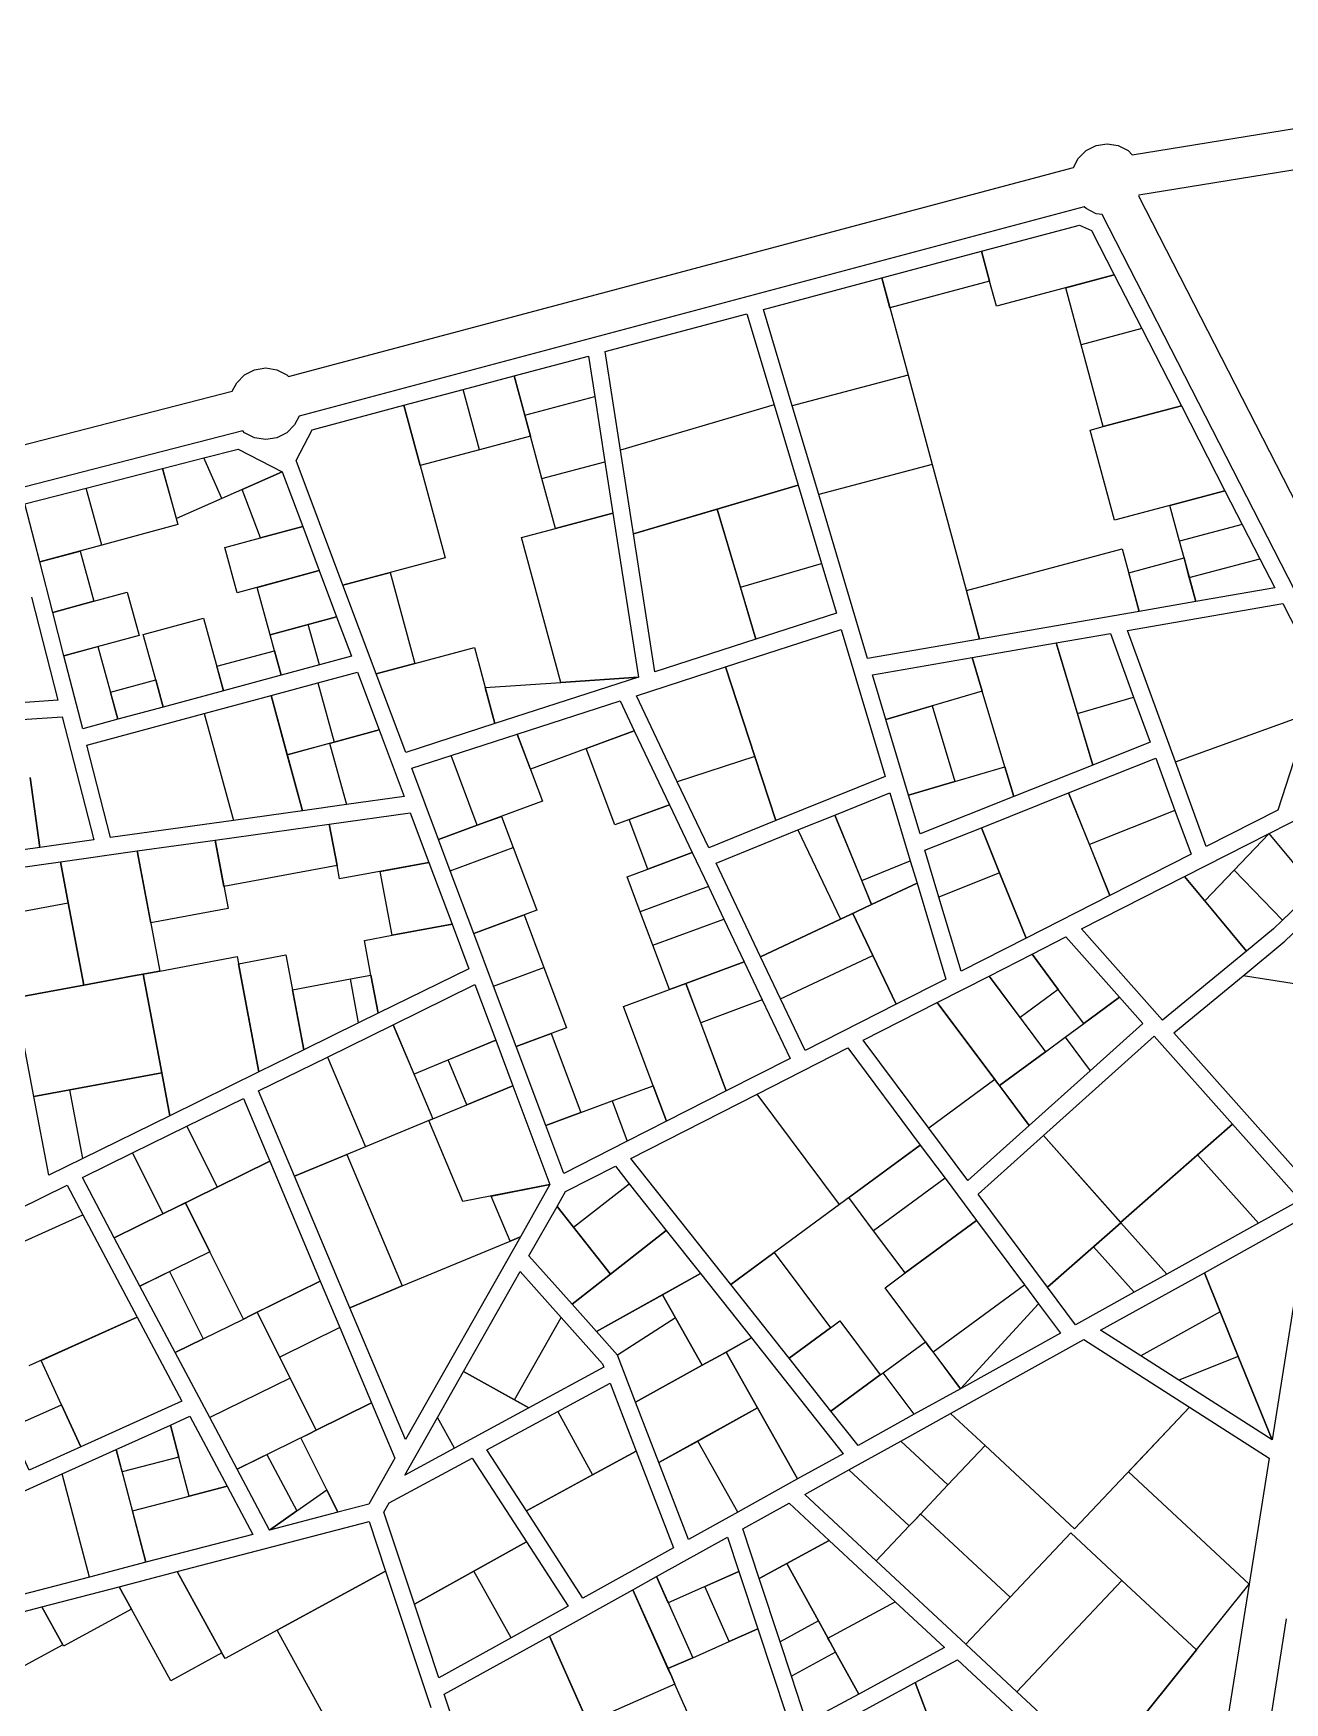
# Model space of a CAD drawing. Header units: inches. Extents: x 479068 to 481072, y 3926601 to 3928387.
# Drawn here: x 480156.8 to 480401.1, y 3927970.3 to 3928296.3 of the extents above; entities that cross this region are included whole.
import ezdxf

# ---------------------------------------------------------------- set-up
doc = ezdxf.new("R2010")
doc.units = ezdxf.units.IN
doc.header["$MEASUREMENT"] = 0

msp = doc.modelspace()

# ---------------------------------------------------------------- linework, layer by layer
for points in [[(480095.18, 3928200.54), (480195.62, 3928226.38), (480196.47, 3928228.04), (480198.01, 3928229.59), (480199.97, 3928230.58), (480202.13, 3928230.93), (480204.29, 3928230.58), (480206.24, 3928229.59), (480206.58, 3928229.25), (480359.87, 3928270.1), (480360.74, 3928271.82), (480362.29, 3928273.37), (480364.24, 3928274.36), (480366.41, 3928274.71), (480368.57, 3928274.36), (480370.52, 3928273.37), (480371.33, 3928272.56), (480517.3, 3928296.26)], [(480518.59, 3928288.36), (480372.62, 3928264.66), (480372.54, 3928264.51), (480425.01, 3928162.15)], [(480420.55, 3928153.31), (480365.42, 3928260.86), (480364.24, 3928261.05), (480362.29, 3928262.04), (480361.96, 3928262.38), (480208.67, 3928221.53), (480207.79, 3928219.81), (480206.24, 3928218.26), (480204.29, 3928217.27), (480202.13, 3928216.93), (480199.97, 3928217.27), (480198.01, 3928218.26), (480197.64, 3928218.64), (480097.2, 3928192.8)], [(480341.9, 3928253.7), (480361.03, 3928258.8), (480363.35, 3928257.77), (480367.8, 3928249.09)], [(480322.45, 3928248.52), (480341.9, 3928253.7)], [(480343.47, 3928247.87), (480341.9, 3928253.7)], [(480341.9, 3928253.7), (480343.47, 3928247.87), (480343.47, 3928247.87)], [(480304.93, 3928223.5), (480299.31, 3928242.35), (480322.45, 3928248.52)], [(480322.45, 3928248.52), (480327.58, 3928229.54)], [(480343.47, 3928247.87), (480324.02, 3928242.69), (480322.45, 3928248.52)], [(480367.8, 3928249.09), (480344.8, 3928242.96), (480343.47, 3928247.87)], [(480361.35, 3928235.45), (480358.35, 3928246.57), (480367.8, 3928249.09)], [(480367.8, 3928249.09), (480373.17, 3928238.6)], [(480271.38, 3928214.88), (480268.4, 3928234.11), (480296.1, 3928241.49), (480301.4, 3928223.72)], [(480373.17, 3928238.6), (480361.35, 3928235.45)], [(480373.17, 3928238.6), (480380.9, 3928223.52)], [(480365.67, 3928219.46), (480361.35, 3928235.45)], [(480250.65, 3928229.38), (480265.17, 3928233.25), (480266.4, 3928225.35)], [(480240.69, 3928226.73), (480250.65, 3928229.38)], [(480250.65, 3928229.38), (480253.25, 3928219.72)], [(480252.72, 3928221.7), (480250.65, 3928229.38)], [(480327.58, 3928229.54), (480304.93, 3928223.5)], [(480327.58, 3928229.54), (480332.28, 3928212.1)], [(480229.12, 3928223.65), (480240.69, 3928226.73)], [(480243.88, 3928214.94), (480240.69, 3928226.73)], [(480252.72, 3928221.7), (480266.4, 3928225.35)], [(480266.4, 3928225.35), (480268.37, 3928212.6)], [(480217.2, 3928188.53), (480208.06, 3928212.85), (480211.18, 3928218.87), (480229.12, 3928223.65)], [(480229.12, 3928223.65), (480237.17, 3928193.86), (480217.2, 3928188.53)], [(480243.88, 3928214.94), (480232.3, 3928211.86), (480229.12, 3928223.65)], [(480253.25, 3928219.72), (480252.72, 3928221.7)], [(480301.4, 3928223.72), (480271.38, 3928214.88)], [(480301.4, 3928223.72), (480306.09, 3928208.03)], [(480310.1, 3928206.19), (480304.93, 3928223.5)], [(480365.67, 3928219.46), (480380.9, 3928223.52)], [(480380.9, 3928223.52), (480365.67, 3928219.46), (480365.67, 3928219.46)], [(480380.9, 3928223.52), (480389.4, 3928206.95)], [(480253.83, 3928217.59), (480253.25, 3928219.72)], [(480253.25, 3928219.72), (480253.83, 3928217.59), (480253.83, 3928217.59)], [(480389.4, 3928206.95), (480367.85, 3928201.21), (480363.11, 3928218.78), (480365.67, 3928219.46)], [(480190.05, 3928213.36), (480196.75, 3928215.08), (480205.35, 3928210.63)], [(480253.83, 3928217.59), (480243.88, 3928214.94)], [(480256.06, 3928209.32), (480253.83, 3928217.59)], [(480273.92, 3928198.55), (480271.38, 3928214.88)], [(480182.01, 3928211.29), (480190.05, 3928213.36)], [(480193.59, 3928205.45), (480190.05, 3928213.36)], [(480256.06, 3928209.32), (480268.37, 3928212.6)], [(480268.37, 3928212.6), (480269.93, 3928202.59)], [(480332.28, 3928212.1), (480310.1, 3928206.19)], [(480332.28, 3928212.1), (480341.5, 3928177.98)], [(480167.07, 3928207.45), (480182.01, 3928211.29)], [(480182.01, 3928211.29), (480185.01, 3928200.34), (480170.12, 3928196.31)], [(480193.59, 3928205.45), (480184.69, 3928201.52), (480182.01, 3928211.29)], [(480205.35, 3928210.63), (480193.59, 3928205.45)], [(480201.12, 3928197.73), (480197.56, 3928207.2), (480205.35, 3928210.63)], [(480205.35, 3928210.63), (480209.36, 3928199.96)], [(480258.69, 3928199.59), (480256.06, 3928209.32)], [(480158.05, 3928193.05), (480155.14, 3928204.38), (480167.07, 3928207.45)], [(480170.12, 3928196.31), (480167.07, 3928207.45)], [(480306.09, 3928208.03), (480273.92, 3928198.55)], [(480290.26, 3928203.36), (480306.09, 3928208.03)], [(480306.09, 3928208.03), (480310.65, 3928192.76)], [(480341.5, 3928177.98), (480319.66, 3928174.19), (480310.1, 3928206.19)], [(480380.53, 3928197.12), (480378.65, 3928204.08), (480389.4, 3928206.95)], [(480389.4, 3928206.95), (480392.77, 3928200.38)], [(480258.69, 3928199.59), (480269.93, 3928202.59)], [(480269.93, 3928202.59), (480258.69, 3928199.59), (480258.69, 3928199.59)], [(480269.93, 3928202.59), (480274.9, 3928170.52)], [(480273.92, 3928198.55), (480290.26, 3928203.36)], [(480290.26, 3928203.36), (480297.85, 3928177.93)], [(480294.82, 3928188.1), (480290.26, 3928203.36)], [(480201.12, 3928197.73), (480209.36, 3928199.96)], [(480209.36, 3928199.96), (480201.12, 3928197.73), (480201.12, 3928197.73)], [(480209.36, 3928199.96), (480212.59, 3928191.36)], [(480259.75, 3928169.51), (480252.1, 3928197.83), (480258.69, 3928199.59)], [(480392.77, 3928200.38), (480380.53, 3928197.12)], [(480392.77, 3928200.38), (480396.2, 3928193.67)], [(480170.12, 3928196.31), (480158.05, 3928193.05)], [(480212.59, 3928191.36), (480196.57, 3928187.02), (480194.15, 3928195.84), (480201.12, 3928197.73)], [(480297.85, 3928177.93), (480278.1, 3928171.55), (480273.92, 3928198.55)], [(480341.5, 3928177.98), (480338.93, 3928187.48), (480369.37, 3928195.59), (480372.67, 3928183.39)], [(480381.42, 3928193.82), (480380.53, 3928197.12)], [(480158.05, 3928193.05), (480165.9, 3928195.17), (480168.59, 3928185.36)], [(480160.57, 3928183.19), (480158.05, 3928193.05)], [(480294.82, 3928188.1), (480310.65, 3928192.76)], [(480310.65, 3928192.76), (480313.56, 3928183.01), (480297.85, 3928177.93)], [(480372.67, 3928183.39), (480370.63, 3928190.94), (480381.42, 3928193.82)], [(480381.42, 3928193.82), (480381.42, 3928193.82), (480381.85, 3928192.25)], [(480381.85, 3928192.25), (480381.42, 3928193.82)], [(480381.85, 3928192.25), (480383.72, 3928185.3)], [(480382.45, 3928190.01), (480381.85, 3928192.25)], [(480382.45, 3928190.01), (480396.2, 3928193.67)], [(480396.2, 3928193.67), (480399.13, 3928187.97), (480383.72, 3928185.3)], [(480202.98, 3928178.8), (480200.44, 3928188.07), (480212.59, 3928191.36)], [(480212.59, 3928191.36), (480215.99, 3928182.32)], [(480217.2, 3928188.53), (480226.42, 3928190.99), (480231.22, 3928173.21)], [(480383.72, 3928185.3), (480382.45, 3928190.01)], [(480156.39, 3928186.14), (480161.54, 3928166.06), (480143.25, 3928164.73)], [(480168.59, 3928185.36), (480175.1, 3928187.12), (480177.42, 3928178.68), (480162.75, 3928174.71)], [(480223.71, 3928171.2), (480217.2, 3928188.53)], [(480297.85, 3928177.93), (480294.82, 3928188.1)], [(480168.59, 3928185.36), (480168.59, 3928185.36), (480160.57, 3928183.19)], [(480160.57, 3928183.19), (480168.59, 3928185.36)], [(480162.75, 3928174.71), (480160.57, 3928183.19)], [(480215.99, 3928182.32), (480202.98, 3928178.8)], [(480210.45, 3928180.82), (480215.99, 3928182.32)], [(480215.99, 3928182.32), (480218.87, 3928174.65), (480212.61, 3928172.95)], [(480372.67, 3928183.39), (480341.5, 3928177.98)], [(480379.73, 3928154.03), (480370.38, 3928179.64), (480400.7, 3928184.9), (480408.14, 3928170.4), (480405.87, 3928163.44)], [(480383.72, 3928185.3), (480372.67, 3928183.39)], [(480180.67, 3928169.99), (480178.22, 3928178.9), (480190.01, 3928182.09), (480193.9, 3928167.89)], [(480202.98, 3928178.8), (480210.45, 3928180.82)], [(480212.61, 3928172.95), (480210.45, 3928180.82)], [(480291.92, 3928172.55), (480314.5, 3928179.84), (480323.07, 3928151.15), (480301.75, 3928142.52)], [(480356.48, 3928177.23), (480367.06, 3928179.06), (480371.59, 3928166.66)], [(480162.75, 3928174.71), (480169.37, 3928176.5), (480173.26, 3928162.31)], [(480203.83, 3928175.71), (480202.98, 3928178.8)], [(480231.22, 3928173.21), (480242.87, 3928176.31), (480246.88, 3928161.46)], [(480340.07, 3928174.38), (480356.48, 3928177.23)], [(480356.48, 3928177.23), (480363.6, 3928153.38)], [(480360.6, 3928163.42), (480356.48, 3928177.23)], [(480173.26, 3928162.31), (480166.41, 3928160.45), (480162.75, 3928174.71)], [(480193.9, 3928167.89), (480192.59, 3928172.67), (480203.83, 3928175.71)], [(480203.83, 3928175.71), (480203.83, 3928175.71), (480205.14, 3928170.93)], [(480205.14, 3928170.93), (480203.83, 3928175.71)], [(480212.61, 3928172.95), (480205.14, 3928170.93)], [(480231.22, 3928173.21), (480231.22, 3928173.21), (480223.71, 3928171.2)], [(480223.71, 3928171.2), (480231.22, 3928173.21)], [(480282.5, 3928150.12), (480274.51, 3928166.92), (480291.92, 3928172.55)], [(480297.66, 3928155.02), (480291.92, 3928172.55)], [(480291.92, 3928172.55), (480297.66, 3928155.02)], [(480323.22, 3928162.24), (480320.61, 3928171.01), (480340.07, 3928174.38)], [(480342.04, 3928167.79), (480340.07, 3928174.38)], [(480340.07, 3928174.38), (480342.04, 3928167.79), (480342.04, 3928167.79)], [(480173.26, 3928162.31), (480171.82, 3928167.59), (480180.67, 3928169.99)], [(480180.67, 3928169.99), (480180.67, 3928169.99), (480182.11, 3928164.7)], [(480182.11, 3928164.7), (480180.67, 3928169.99)], [(480205.14, 3928170.93), (480193.9, 3928167.89)], [(480203.17, 3928166.98), (480212.32, 3928169.45)], [(480212.32, 3928169.45), (480220.04, 3928171.54), (480224.28, 3928160.24)], [(480212.32, 3928169.45), (480215.49, 3928157.87)], [(480246.88, 3928161.46), (480229.48, 3928155.84), (480223.71, 3928171.2)], [(480246.88, 3928161.46), (480244.97, 3928168.54), (480259.75, 3928169.51)], [(480274.9, 3928170.52), (480246.88, 3928161.46)], [(480259.75, 3928169.51), (480274.9, 3928170.52)], [(480274.9, 3928170.52), (480259.75, 3928169.51), (480259.75, 3928169.51)], [(480193.9, 3928167.89), (480182.11, 3928164.7)], [(480190.14, 3928163.45), (480203.17, 3928166.98)], [(480203.17, 3928166.98), (480209.34, 3928144.45)], [(480206.35, 3928155.39), (480203.17, 3928166.98)], [(480342.04, 3928167.79), (480323.22, 3928162.24)], [(480346.45, 3928153.01), (480342.04, 3928167.79)], [(480360.6, 3928163.42), (480371.59, 3928166.66)], [(480371.59, 3928166.66), (480374.8, 3928157.85), (480363.6, 3928153.38)], [(480154.52, 3928162.24), (480162.37, 3928162.81), (480168.55, 3928138.74), (480158.07, 3928137.27)], [(480195.87, 3928142.56), (480171.86, 3928139.2), (480167.23, 3928157.26), (480190.14, 3928163.45)], [(480182.11, 3928164.7), (480173.26, 3928162.31)], [(480190.14, 3928163.45), (480195.87, 3928142.56)], [(480251.25, 3928159.41), (480271.33, 3928165.89), (480274.09, 3928160.09)], [(480323.22, 3928162.24), (480332.28, 3928164.91), (480336.7, 3928150.14)], [(480363.6, 3928153.38), (480360.6, 3928163.42)], [(480379.73, 3928154.03), (480405.87, 3928163.44)], [(480405.87, 3928163.44), (480399.72, 3928144.57), (480385.77, 3928137.47), (480379.73, 3928154.03)], [(480215.49, 3928157.87), (480224.28, 3928160.24)], [(480224.28, 3928160.24), (480215.49, 3928157.87)], [(480224.28, 3928160.24), (480229.17, 3928147.23), (480217.88, 3928145.65)], [(480274.09, 3928160.09), (480253.81, 3928152.57), (480251.25, 3928159.41)], [(480280.96, 3928145.63), (480270.29, 3928141.68), (480264.69, 3928156.6), (480274.09, 3928160.09)], [(480274.09, 3928160.09), (480280.96, 3928145.63)], [(480327.63, 3928147.47), (480323.22, 3928162.24)], [(480215.03, 3928157.74), (480206.35, 3928155.39)], [(480206.35, 3928155.39), (480214.6, 3928157.63)], [(480214.6, 3928157.63), (480215.03, 3928157.74)], [(480214.6, 3928157.63), (480217.88, 3928145.65)], [(480215.49, 3928157.87), (480215.03, 3928157.74)], [(480215.03, 3928157.74), (480215.49, 3928157.87)], [(480215.49, 3928157.87), (480215.49, 3928157.87)], [(480238.32, 3928155.23), (480251.25, 3928159.41)], [(480251.25, 3928159.41), (480256.16, 3928146.32), (480245.74, 3928142.46)], [(480209.34, 3928144.45), (480206.35, 3928155.39)], [(480235.88, 3928138.81), (480230.64, 3928152.75), (480238.32, 3928155.23)], [(480243.44, 3928141.61), (480238.32, 3928155.23)], [(480297.66, 3928155.02), (480282.5, 3928150.12)], [(480297.66, 3928155.02), (480297.66, 3928155.02)], [(480301.75, 3928142.52), (480297.66, 3928155.02)], [(480297.66, 3928155.02), (480301.75, 3928142.52)], [(480336.7, 3928150.14), (480346.45, 3928153.01)], [(480346.45, 3928153.01), (480346.45, 3928153.01), (480348.18, 3928147.23)], [(480348.18, 3928147.23), (480346.45, 3928153.01)], [(480363.6, 3928153.38), (480348.18, 3928147.23)], [(480358.86, 3928147.93), (480375.94, 3928154.75), (480379.66, 3928144.53)], [(480158.07, 3928137.27), (480156.13, 3928150.93)], [(480156.13, 3928150.93), (480158.07, 3928137.27)], [(480301.75, 3928142.52), (480288.63, 3928137.22), (480282.5, 3928150.12)], [(480336.7, 3928150.14), (480336.7, 3928150.14), (480327.63, 3928147.47)], [(480327.63, 3928147.47), (480336.7, 3928150.14)], [(480158.07, 3928137.27), (480137.95, 3928134.45), (480136.08, 3928148.12)], [(480313.26, 3928143.62), (480324.02, 3928147.98), (480327.99, 3928134.69)], [(480348.18, 3928147.23), (480329.89, 3928139.92), (480327.63, 3928147.47)], [(480341.86, 3928141.14), (480358.86, 3928147.93)], [(480358.86, 3928147.93), (480366.96, 3928127.9)], [(480362.94, 3928137.85), (480358.86, 3928147.93)], [(480209.34, 3928144.45), (480195.87, 3928142.56)], [(480217.88, 3928145.65), (480209.34, 3928144.45)], [(480214.54, 3928141.85), (480230.36, 3928144.07), (480234, 3928134.37)], [(480245.74, 3928142.46), (480248.17, 3928143.36), (480250.46, 3928137.28)], [(480276.73, 3928133.06), (480273.11, 3928142.72), (480280.96, 3928145.63)], [(480280.96, 3928145.63), (480285.41, 3928136.28)], [(480306.05, 3928140.7), (480313.26, 3928143.62)], [(480313.26, 3928143.62), (480320.44, 3928126.13)], [(480318.5, 3928130.85), (480313.26, 3928143.62)], [(480379.66, 3928144.53), (480362.94, 3928137.85)], [(480379.66, 3928144.53), (480382.79, 3928135.96), (480366.96, 3928127.9)], [(480398.04, 3928140.01), (480405.73, 3928143.92), (480415.28, 3928137.05), (480407.06, 3928129.21)], [(480192.28, 3928138.73), (480214.54, 3928141.85)], [(480216.06, 3928133.77), (480214.54, 3928141.85)], [(480214.54, 3928141.85), (480216.06, 3928133.77), (480216.06, 3928133.77)], [(480243.44, 3928141.61), (480235.88, 3928138.81)], [(480235.88, 3928138.81), (480243.44, 3928141.61)], [(480243.44, 3928141.61), (480245.74, 3928142.46)], [(480245.74, 3928142.46), (480243.44, 3928141.61)], [(480243.44, 3928141.61), (480243.44, 3928141.61)], [(480298.74, 3928115.95), (480290.05, 3928134.23), (480306.05, 3928140.7)], [(480306.05, 3928140.7), (480314.34, 3928123.26)], [(480333.57, 3928127.6), (480330.84, 3928136.75), (480341.86, 3928141.14)], [(480345.42, 3928132.33), (480341.86, 3928141.14)], [(480341.86, 3928141.14), (480345.42, 3928132.33)], [(480381.49, 3928131.58), (480398.04, 3928140.01)], [(480398.04, 3928140.01), (480385.46, 3928126.83)], [(480391.22, 3928132.87), (480398.04, 3928140.01)], [(480407.06, 3928129.21), (480398.04, 3928140.01)], [(480177.06, 3928136.6), (480192.28, 3928138.73)], [(480192.28, 3928138.73), (480194.8, 3928125.37), (480179.71, 3928122.56), (480177.06, 3928136.6)], [(480216.06, 3928133.77), (480193.99, 3928129.67), (480192.28, 3928138.73)], [(480238.16, 3928132.72), (480235.88, 3928138.81)], [(480238.16, 3928132.72), (480250.46, 3928137.28)], [(480250.46, 3928137.28), (480255.06, 3928125.03), (480242.77, 3928120.47)], [(480366.96, 3928127.9), (480362.94, 3928137.85)], [(480150.22, 3928123.99), (480148.6, 3928132.61), (480162.09, 3928134.5)], [(480162.09, 3928134.5), (480177.06, 3928136.6)], [(480163.6, 3928126.48), (480162.09, 3928134.5)], [(480162.09, 3928134.5), (480163.6, 3928126.48)], [(480177.06, 3928136.6), (480181.48, 3928113.15)], [(480234, 3928134.37), (480216.56, 3928131.13), (480216.06, 3928133.77)], [(480226.84, 3928120.15), (480224.5, 3928132.6), (480234, 3928134.37)], [(480234, 3928134.37), (480238.53, 3928122.32)], [(480276.73, 3928133.06), (480285.41, 3928136.28)], [(480285.41, 3928136.28), (480276.73, 3928133.06), (480276.73, 3928133.06)], [(480285.41, 3928136.28), (480288.57, 3928129.63)], [(480318.5, 3928130.85), (480327.99, 3928134.69)], [(480327.99, 3928134.69), (480329.3, 3928130.28)], [(480392.95, 3928112.22), (480401.12, 3928118.96), (480416.48, 3928133.62), (480412.58, 3928109.14)], [(480242.77, 3928120.47), (480238.16, 3928132.72)], [(480275.27, 3928124.7), (480272.69, 3928131.56), (480276.73, 3928133.06)], [(480320.44, 3928126.13), (480318.5, 3928130.85)], [(480320.44, 3928126.13), (480329.3, 3928130.28)], [(480329.3, 3928130.28), (480320.44, 3928126.13)], [(480329.3, 3928130.28), (480334.89, 3928111.57), (480325.22, 3928106.65)], [(480345.42, 3928132.33), (480333.57, 3928127.6)], [(480345.42, 3928132.33), (480345.42, 3928132.33)], [(480350.59, 3928119.56), (480345.42, 3928132.33)], [(480345.42, 3928132.33), (480350.59, 3928119.56)], [(480393.62, 3928117.06), (480377.25, 3928103.57), (480361.41, 3928121.36), (480381.49, 3928131.58)], [(480381.49, 3928131.58), (480393.62, 3928117.06)], [(480385.46, 3928126.83), (480381.49, 3928131.58)], [(480385.46, 3928126.83), (480391.22, 3928132.87)], [(480400.67, 3928123.1), (480391.22, 3928132.87)], [(480288.57, 3928129.63), (480275.27, 3928124.7)], [(480288.57, 3928129.63), (480291.57, 3928123.31)], [(480350.59, 3928119.56), (480337.9, 3928113.1), (480333.57, 3928127.6)], [(480366.96, 3928127.9), (480350.59, 3928119.56)], [(480407.06, 3928129.21), (480400.67, 3928123.1)], [(480150.22, 3928123.99), (480163.6, 3928126.48)], [(480163.6, 3928126.48), (480163.6, 3928126.48)], [(480166.63, 3928110.39), (480163.6, 3928126.48)], [(480163.6, 3928126.48), (480166.63, 3928110.39)], [(480242.77, 3928120.47), (480252.6, 3928124.12), (480256.46, 3928113.86)], [(480277.72, 3928118.17), (480275.27, 3928124.7)], [(480314.34, 3928123.26), (480316.32, 3928124.19)], [(480316.32, 3928124.19), (480314.34, 3928123.26)], [(480317.57, 3928124.78), (480316.32, 3928124.19)], [(480316.32, 3928124.19), (480316.78, 3928124.41)], [(480316.78, 3928124.41), (480317.57, 3928124.78)], [(480320.69, 3928116.18), (480316.78, 3928124.41)], [(480316.78, 3928124.41), (480320.69, 3928116.18)], [(480320.44, 3928126.13), (480317.57, 3928124.78)], [(480317.57, 3928124.78), (480320.44, 3928126.13)], [(480320.44, 3928126.13), (480320.44, 3928126.13)], [(480393.62, 3928117.06), (480385.46, 3928126.83)], [(480238.53, 3928122.32), (480241.8, 3928113.6), (480224.08, 3928104.89)], [(480226.84, 3928120.15), (480238.53, 3928122.32)], [(480238.53, 3928122.32), (480226.84, 3928120.15), (480226.84, 3928120.15)], [(480246.62, 3928110.21), (480242.77, 3928120.47)], [(480277.72, 3928118.17), (480291.57, 3928123.31)], [(480291.57, 3928123.31), (480295.55, 3928114.94)], [(480314.34, 3928123.26), (480298.74, 3928115.95)], [(480298.74, 3928115.95), (480314.34, 3928123.26)], [(480314.34, 3928123.26), (480314.34, 3928123.26)], [(480400.67, 3928123.1), (480398.9, 3928121.42), (480393.62, 3928117.06)], [(480222.68, 3928112.35), (480221.4, 3928119.14), (480226.84, 3928120.15)], [(480280.96, 3928109.53), (480277.72, 3928118.17)], [(480351.75, 3928116.45), (480358.36, 3928119.81), (480368.84, 3928108.03)], [(480181.48, 3928113.15), (480196.57, 3928115.96), (480200.81, 3928093.44)], [(480200.81, 3928093.44), (480196.83, 3928114.57), (480206.06, 3928116.29), (480209.55, 3928097.74)], [(480246.62, 3928110.21), (480256.46, 3928113.86)], [(480256.46, 3928113.86), (480260.88, 3928102.08), (480251.04, 3928098.44)], [(480295.55, 3928114.94), (480282.38, 3928110.05)], [(480284.17, 3928110.72), (480295.55, 3928114.94)], [(480295.55, 3928114.94), (480299.09, 3928107.5)], [(480302.65, 3928107.72), (480298.74, 3928115.95)], [(480302.65, 3928107.72), (480320.69, 3928116.18)], [(480320.69, 3928116.18), (480320.69, 3928116.18)], [(480325.22, 3928106.65), (480320.69, 3928116.18)], [(480320.69, 3928116.18), (480325.22, 3928106.65)], [(480343.37, 3928112.18), (480351.75, 3928116.45)], [(480356.88, 3928109.57), (480351.75, 3928116.45)], [(480351.75, 3928116.45), (480356.88, 3928109.57), (480356.88, 3928109.57)], [(480166.63, 3928110.39), (480175.94, 3928112.12)], [(480175.94, 3928112.12), (480166.63, 3928110.39)], [(480179.63, 3928112.81), (480175.94, 3928112.12)], [(480175.94, 3928112.12), (480178.21, 3928112.55)], [(480178.21, 3928112.55), (480179.63, 3928112.81)], [(480181.84, 3928093.29), (480178.21, 3928112.55)], [(480178.21, 3928112.55), (480181.84, 3928093.29)], [(480181.48, 3928113.15), (480181.48, 3928113.15), (480179.63, 3928112.81)], [(480179.63, 3928112.81), (480181.48, 3928113.15)], [(480209.55, 3928097.74), (480207.34, 3928109.5), (480218.66, 3928111.6)], [(480218.66, 3928111.6), (480222.68, 3928112.35)], [(480220.27, 3928103.01), (480218.66, 3928111.6)], [(480222.68, 3928112.35), (480222.68, 3928112.35), (480224.08, 3928104.89)], [(480224.08, 3928104.89), (480222.68, 3928112.35)], [(480282.38, 3928110.05), (480284.17, 3928110.72)], [(480284.17, 3928110.72), (480292.04, 3928089.76)], [(480287.06, 3928103.04), (480284.17, 3928110.72)], [(480333.25, 3928107.03), (480343.37, 3928112.18)], [(480343.37, 3928112.18), (480354.39, 3928097.4)], [(480356.88, 3928109.57), (480349.41, 3928104.08), (480343.37, 3928112.18)], [(480412.58, 3928109.14), (480406.46, 3928070.76), (480379.45, 3928101.1), (480392.95, 3928112.22)], [(480412.58, 3928109.14), (480392.95, 3928112.22)], [(480166.63, 3928110.39), (480153.25, 3928107.91)], [(480153.25, 3928107.91), (480166.63, 3928110.39)], [(480156.88, 3928088.65), (480153.25, 3928107.91)], [(480166.63, 3928110.39), (480166.63, 3928110.39)], [(480227.03, 3928102.66), (480242.97, 3928110.49), (480247.04, 3928099.66)], [(480251.04, 3928098.44), (480246.62, 3928110.21)], [(480277.78, 3928090.75), (480271.98, 3928106.2), (480280.96, 3928109.53)], [(480280.96, 3928109.53), (480282.38, 3928110.05)], [(480282.38, 3928110.05), (480280.96, 3928109.53), (480280.96, 3928109.53)], [(480299.09, 3928107.5), (480287.06, 3928103.04)], [(480299.09, 3928107.5), (480304.5, 3928096.1), (480292.04, 3928089.76)], [(480325.22, 3928106.65), (480307.46, 3928097.61), (480302.65, 3928107.72)], [(480361.86, 3928102.89), (480356.88, 3928109.57)], [(480361.86, 3928102.89), (480368.84, 3928108.03)], [(480368.84, 3928108.03), (480361.86, 3928102.89), (480361.86, 3928102.89)], [(480368.84, 3928108.03), (480373.39, 3928102.92), (480363.1, 3928093.68)], [(480224.08, 3928104.89), (480220.27, 3928103.01)], [(480331.59, 3928082.49), (480318.78, 3928099.66), (480333.25, 3928107.03)], [(480344.48, 3928091.97), (480333.25, 3928107.03)], [(480333.25, 3928107.03), (480344.48, 3928091.97)], [(480220.27, 3928103.01), (480209.55, 3928097.74)], [(480214.21, 3928096.35), (480227.03, 3928102.66)], [(480227.03, 3928102.66), (480234.77, 3928084.28)], [(480247.04, 3928099.66), (480231.09, 3928093.03), (480227.03, 3928102.66)], [(480251.04, 3928098.44), (480257.86, 3928100.97), (480263.66, 3928085.52)], [(480292.04, 3928089.76), (480287.06, 3928103.04)], [(480358.22, 3928100.22), (480361.86, 3928102.89)], [(480209.55, 3928097.74), (480200.81, 3928093.44)], [(480241.43, 3928087.04), (480237.74, 3928095.8), (480247.04, 3928099.66)], [(480247.04, 3928099.66), (480250.38, 3928090.76)], [(480256.85, 3928082.99), (480251.04, 3928098.44)], [(480298.08, 3928089.12), (480315.79, 3928098.14), (480329.93, 3928079.17)], [(480353.96, 3928081), (480375.59, 3928100.45), (480390.9, 3928083.25)], [(480354.39, 3928097.4), (480358.22, 3928100.22)], [(480358.22, 3928100.22), (480363.1, 3928093.68)], [(480207.78, 3928073.06), (480200.75, 3928089.73), (480214.21, 3928096.35)], [(480214.21, 3928096.35), (480221.6, 3928078.8)], [(480354.39, 3928097.4), (480354.39, 3928097.4), (480345.37, 3928090.77)], [(480345.37, 3928090.77), (480354.39, 3928097.4)], [(480181.84, 3928093.29), (480156.88, 3928088.65)], [(480163.92, 3928089.96), (480181.84, 3928093.29)], [(480181.84, 3928093.29), (480181.84, 3928093.29)], [(480183.42, 3928084.89), (480181.84, 3928093.29)], [(480181.84, 3928093.29), (480183.42, 3928084.89)], [(480200.81, 3928093.44), (480183.42, 3928084.89)], [(480344.48, 3928091.97), (480331.59, 3928082.49)], [(480344.48, 3928091.97), (480344.48, 3928091.97)], [(480345.07, 3928091.18), (480344.48, 3928091.97)], [(480344.48, 3928091.97), (480345.07, 3928091.18)], [(480345.07, 3928091.18), (480351.19, 3928082.96)], [(480345.37, 3928090.77), (480345.07, 3928091.18)], [(480363.1, 3928093.68), (480351.19, 3928082.96)], [(480156.88, 3928088.65), (480163.92, 3928089.96)], [(480166.45, 3928076.54), (480159.78, 3928073.26), (480156.88, 3928088.65)], [(480166.45, 3928076.54), (480163.92, 3928089.96)], [(480186.75, 3928082.84), (480197.77, 3928088.26), (480202.94, 3928075.99)], [(480241.43, 3928087.04), (480250.38, 3928090.76)], [(480250.38, 3928090.76), (480241.43, 3928087.04), (480241.43, 3928087.04)], [(480250.38, 3928090.76), (480257.63, 3928071.46)], [(480263.66, 3928085.52), (480269.75, 3928087.78)], [(480269.75, 3928087.78), (480277.78, 3928090.75)], [(480269.75, 3928087.78), (480272.7, 3928079.91)], [(480292.92, 3928051.95), (480273.41, 3928076.57), (480298.08, 3928089.12)], [(480277.78, 3928090.75), (480277.78, 3928090.75), (480280.38, 3928083.82)], [(480280.38, 3928083.82), (480277.78, 3928090.75)], [(480292.04, 3928089.76), (480280.38, 3928083.82)], [(480314.15, 3928067.57), (480298.08, 3928089.12)], [(480351.19, 3928082.96), (480345.37, 3928090.77)], [(480183.42, 3928084.89), (480166.45, 3928076.54)], [(480234.77, 3928084.28), (480241.43, 3928087.04)], [(480263.66, 3928085.52), (480263.66, 3928085.52), (480256.85, 3928082.99)], [(480256.85, 3928082.99), (480263.66, 3928085.52)], [(480176.14, 3928077.63), (480186.75, 3928082.84)], [(480186.75, 3928082.84), (480192.68, 3928070.94)], [(480234.32, 3928084.09), (480221.6, 3928078.8)], [(480257.63, 3928071.46), (480240.62, 3928068.12), (480233.96, 3928083.94), (480234.32, 3928084.09)], [(480234.77, 3928084.28), (480234.77, 3928084.28), (480234.32, 3928084.09)], [(480234.32, 3928084.09), (480234.77, 3928084.28)], [(480272.7, 3928079.91), (480260.36, 3928073.63), (480256.85, 3928082.99)], [(480280.38, 3928083.82), (480272.7, 3928079.91)], [(480351.19, 3928082.96), (480339.24, 3928072.22), (480331.59, 3928082.49)], [(480390.9, 3928083.25), (480369.05, 3928064.05)], [(480384.07, 3928077.25), (480390.9, 3928083.25)], [(480390.9, 3928083.25), (480404.12, 3928068.41), (480395.97, 3928063.89)], [(480221.6, 3928078.8), (480207.78, 3928073.06)], [(480329.93, 3928079.17), (480314.15, 3928067.57)], [(480320.83, 3928062.43), (480316, 3928068.92), (480329.93, 3928079.17)], [(480329.93, 3928079.17), (480334.77, 3928072.68)], [(480354.76, 3928051.41), (480341.23, 3928069.56), (480353.96, 3928081)], [(480353.96, 3928081), (480369.07, 3928064.02)], [(480369.05, 3928064.05), (480353.96, 3928081)], [(480172.58, 3928061.06), (480166.34, 3928072.8), (480176.14, 3928077.63)], [(480176.14, 3928077.63), (480182.07, 3928065.73)], [(480192.68, 3928070.94), (480202.94, 3928075.99)], [(480202.94, 3928075.99), (480192.68, 3928070.94)], [(480202.94, 3928075.99), (480212.8, 3928052.58)], [(480207.78, 3928073.06), (480217.97, 3928077.3), (480228.77, 3928051.65)], [(480259.01, 3928067.17), (480260.66, 3928070.08), (480270.4, 3928075.03), (480273.12, 3928071.6)], [(480369.05, 3928064.05), (480384.07, 3928077.25)], [(480395.97, 3928063.89), (480384.07, 3928077.25)], [(480218.58, 3928047.41), (480207.78, 3928073.06)], [(480249.84, 3928060.4), (480246.14, 3928069.2), (480257.63, 3928071.46)], [(480257.63, 3928071.46), (480251.85, 3928061.24)], [(480262.24, 3928063.1), (480273.12, 3928071.6)], [(480273.12, 3928071.6), (480280.35, 3928062.48)], [(480334.77, 3928072.68), (480320.83, 3928062.43)], [(480334.77, 3928072.68), (480340.91, 3928064.44)], [(480144.06, 3928061.85), (480163.36, 3928071.34), (480166.43, 3928065.57)], [(480188.32, 3928068.8), (480184.72, 3928067.03)], [(480186.46, 3928067.88), (480188.32, 3928068.8)], [(480192.68, 3928070.94), (480188.32, 3928068.8)], [(480188.32, 3928068.8), (480192.68, 3928070.94)], [(480192.68, 3928070.94), (480192.68, 3928070.94)], [(480146.48, 3928056.57), (480166.43, 3928065.57)], [(480166.43, 3928065.57), (480177.05, 3928045.58)], [(480182.07, 3928065.73), (480172.58, 3928061.06)], [(480172.58, 3928061.06), (480182.07, 3928065.73)], [(480182.07, 3928065.73), (480184.72, 3928067.03)], [(480184.72, 3928067.03), (480182.07, 3928065.73)], [(480182.07, 3928065.73), (480182.07, 3928065.73)], [(480184.72, 3928067.03), (480186.46, 3928067.88)], [(480191.22, 3928058.33), (480186.46, 3928067.88)], [(480186.46, 3928067.88), (480191.22, 3928058.33), (480191.22, 3928058.33)], [(480261.94, 3928048.09), (480253.54, 3928057.5), (480259.01, 3928067.17)], [(480259.01, 3928067.17), (480269.47, 3928053.97)], [(480262.24, 3928063.1), (480259.01, 3928067.17)], [(480314.15, 3928067.57), (480292.92, 3928051.95)], [(480385.39, 3928054.24), (480405.62, 3928065.46), (480398.62, 3928021.57)], [(480269.47, 3928053.97), (480262.24, 3928063.1)], [(480269.47, 3928053.97), (480280.35, 3928062.48)], [(480280.35, 3928062.48), (480269.47, 3928053.97)], [(480280.35, 3928062.48), (480287.03, 3928054.05)], [(480326.98, 3928054.19), (480320.83, 3928062.43)], [(480326.98, 3928054.19), (480340.91, 3928064.44)], [(480340.91, 3928064.44), (480326.98, 3928054.19), (480326.98, 3928054.19)], [(480340.91, 3928064.44), (480350.27, 3928051.89)], [(480369.09, 3928064), (480354.76, 3928051.41)], [(480363.75, 3928059.31), (480369.09, 3928064)], [(480369.07, 3928064.02), (480369.05, 3928064.05)], [(480369.09, 3928064), (480369.07, 3928064.02)], [(480369.07, 3928064.02), (480369.09, 3928064)], [(480369.09, 3928064), (480369.09, 3928064)], [(480378.05, 3928053.94), (480369.09, 3928064)], [(480369.09, 3928064), (480378.05, 3928053.94)], [(480395.97, 3928063.89), (480378.05, 3928053.94)], [(480177.59, 3928051.63), (480172.58, 3928061.06)], [(480251.85, 3928061.24), (480229.43, 3928021.64), (480218.58, 3928047.41)], [(480228.77, 3928051.65), (480249.84, 3928060.4)], [(480249.84, 3928060.4), (480251.85, 3928061.24)], [(480251.85, 3928061.24), (480249.84, 3928060.4), (480249.84, 3928060.4)], [(480354.76, 3928051.41), (480363.75, 3928059.31)], [(480371.68, 3928050.41), (480363.75, 3928059.31)], [(480191.22, 3928058.33), (480177.59, 3928051.63)], [(480197.77, 3928045.19), (480191.22, 3928058.33)], [(480292.92, 3928051.95), (480301.42, 3928058.2), (480312.41, 3928043.47)], [(480177.59, 3928051.63), (480183.36, 3928054.47), (480189.91, 3928041.33)], [(480212.8, 3928052.58), (480199.19, 3928045.89)], [(480200.5, 3928046.54), (480212.8, 3928052.58)], [(480212.8, 3928052.58), (480216.61, 3928043.53)], [(480240.77, 3928034.95), (480251.82, 3928054.45), (480259.81, 3928045.5)], [(480269.47, 3928053.97), (480261.94, 3928048.09)], [(480261.94, 3928048.09), (480269.47, 3928053.97)], [(480287.03, 3928054.05), (480266.69, 3928042.77)], [(480269.47, 3928053.97), (480269.47, 3928053.97)], [(480279.61, 3928049.93), (480287.03, 3928054.05)], [(480287.03, 3928054.05), (480296.98, 3928041.49)], [(480304.34, 3928037.53), (480292.92, 3928051.95)], [(480330.93, 3928040.77), (480323.07, 3928051.31), (480326.98, 3928054.19)], [(480332.43, 3928038.77), (480350.27, 3928051.89)], [(480350.27, 3928051.89), (480353.03, 3928048.19)], [(480372.98, 3928037.98), (480365.14, 3928043), (480385.39, 3928054.24)], [(480378.05, 3928053.94), (480371.68, 3928050.41)], [(480388.49, 3928046.59), (480385.39, 3928054.24)], [(480385.39, 3928054.24), (480388.49, 3928046.59)], [(480184.48, 3928038.66), (480177.59, 3928051.63)], [(480228.77, 3928051.65), (480228.77, 3928051.65), (480218.58, 3928047.41)], [(480218.58, 3928047.41), (480228.77, 3928051.65)], [(480266.69, 3928042.77), (480279.61, 3928049.93)], [(480282.14, 3928045.43), (480279.61, 3928049.93)], [(480279.61, 3928049.93), (480282.14, 3928045.43)], [(480371.68, 3928050.41), (480360.24, 3928044.06), (480354.76, 3928051.41)], [(480177.05, 3928045.58), (480155.87, 3928036.03)], [(480162.27, 3928028.46), (480158.3, 3928037.12), (480177.05, 3928045.58)], [(480177.05, 3928045.58), (480185.78, 3928029.14), (480166.03, 3928020.22)], [(480197.77, 3928045.19), (480199.19, 3928045.89)], [(480199.19, 3928045.89), (480197.77, 3928045.19), (480197.77, 3928045.19)], [(480199.19, 3928045.89), (480200.5, 3928046.54)], [(480200.5, 3928046.54), (480205.82, 3928035.86)], [(480204.88, 3928037.76), (480200.5, 3928046.54)], [(480250.7, 3928029.4), (480259.81, 3928045.5)], [(480259.81, 3928045.5), (480267.92, 3928036.42), (480268.17, 3928035.77), (480253.51, 3928027.83)], [(480266.69, 3928042.77), (480261.94, 3928048.09)], [(480282.14, 3928045.43), (480270.81, 3928038.16)], [(480282.14, 3928045.43), (480282.14, 3928045.43)], [(480287.36, 3928036.15), (480282.14, 3928045.43)], [(480282.14, 3928045.43), (480287.36, 3928036.15)], [(480353.03, 3928048.19), (480357.32, 3928042.44), (480337.77, 3928031.59)], [(480337.77, 3928031.59), (480353.03, 3928048.19)], [(480388.49, 3928046.59), (480372.98, 3928037.98)], [(480388.49, 3928046.59), (480388.49, 3928046.59)], [(480392.02, 3928037.86), (480388.49, 3928046.59)], [(480388.49, 3928046.59), (480392.02, 3928037.86)], [(480189.91, 3928041.33), (480197.77, 3928045.19)], [(480216.61, 3928043.53), (480204.88, 3928037.76)], [(480216.61, 3928043.53), (480222.81, 3928028.81)], [(480270.81, 3928038.16), (480266.69, 3928042.77)], [(480312.41, 3928043.47), (480312.41, 3928043.47), (480304.34, 3928037.53)], [(480304.34, 3928037.53), (480312.41, 3928043.47)], [(480312.41, 3928043.47), (480314.24, 3928044.81), (480322.09, 3928034.27)], [(480189.91, 3928041.33), (480189.91, 3928041.33), (480184.48, 3928038.66)], [(480184.48, 3928038.66), (480189.91, 3928041.33)], [(480296.98, 3928041.49), (480290.76, 3928038.03)], [(480292.05, 3928038.75), (480296.98, 3928041.49)], [(480296.98, 3928041.49), (480314.88, 3928018.89), (480305.99, 3928013.96)], [(480322.67, 3928034.7), (480330.93, 3928040.77)], [(480330.93, 3928040.77), (480330.93, 3928040.77), (480331.82, 3928039.58)], [(480331.82, 3928039.58), (480330.93, 3928040.77)], [(480331.82, 3928039.58), (480337.77, 3928031.59)], [(480332.43, 3928038.77), (480331.82, 3928039.58)], [(480335.84, 3928026.74), (480361.85, 3928041.18), (480382.48, 3928027.97)], [(480191.23, 3928025.95), (480184.48, 3928038.66)], [(480205.82, 3928035.86), (480204.88, 3928037.76)], [(480206.92, 3928033.66), (480205.82, 3928035.86)], [(480205.82, 3928035.86), (480206.92, 3928033.66)], [(480274.36, 3928028.94), (480270.81, 3928038.16)], [(480287.36, 3928036.15), (480274.36, 3928028.94)], [(480274.36, 3928028.94), (480287.36, 3928036.15)], [(480287.36, 3928036.15), (480290.76, 3928038.03)], [(480290.76, 3928038.03), (480287.36, 3928036.15)], [(480287.36, 3928036.15), (480287.36, 3928036.15)], [(480290.76, 3928038.03), (480292.05, 3928038.75)], [(480298.18, 3928027.85), (480292.05, 3928038.75)], [(480292.05, 3928038.75), (480298.18, 3928027.85)], [(480312.5, 3928027.22), (480304.34, 3928037.53)], [(480337.77, 3928031.59), (480332.43, 3928038.77)], [(480380.42, 3928033.22), (480372.98, 3928037.98)], [(480392.02, 3928037.86), (480380.42, 3928033.22)], [(480392.02, 3928037.86), (480392.02, 3928037.86)], [(480398.62, 3928021.57), (480392.02, 3928037.86)], [(480392.02, 3928037.86), (480398.62, 3928021.57)], [(480206.92, 3928033.66), (480191.23, 3928025.95)], [(480206.92, 3928033.66), (480206.92, 3928033.66)], [(480211.99, 3928023.49), (480206.92, 3928033.66)], [(480206.92, 3928033.66), (480211.99, 3928023.49)], [(480235.67, 3928025.94), (480240.77, 3928034.95)], [(480240.77, 3928034.95), (480253.51, 3928027.83)], [(480250.7, 3928029.4), (480240.77, 3928034.95)], [(480259.16, 3928027.13), (480269.37, 3928032.66), (480274.48, 3928019.38)], [(480322.09, 3928034.27), (480322.09, 3928034.27), (480312.5, 3928027.22)], [(480312.5, 3928027.22), (480322.09, 3928034.27)], [(480322.09, 3928034.27), (480322.67, 3928034.7)], [(480328.73, 3928026.58), (480322.67, 3928034.7)], [(480398.62, 3928021.57), (480380.42, 3928033.22)], [(480253.51, 3928027.83), (480250.7, 3928029.4)], [(480337.77, 3928031.59), (480328.73, 3928026.58)], [(480155.98, 3928015.69), (480152.21, 3928023.92), (480162.27, 3928028.46)], [(480162.27, 3928028.46), (480162.27, 3928028.46), (480166.03, 3928020.22)], [(480166.03, 3928020.22), (480162.27, 3928028.46)], [(480183.52, 3928024.49), (480187.34, 3928026.21), (480194.59, 3928012.56)], [(480196.57, 3928015.9), (480191.23, 3928025.95)], [(480211.99, 3928023.49), (480222.81, 3928028.81)], [(480222.81, 3928028.81), (480211.99, 3928023.49)], [(480222.81, 3928028.81), (480227.36, 3928017.99), (480222.3, 3928009.05), (480216.25, 3928007.47)], [(480238.97, 3928019.94), (480229.31, 3928014.71), (480235.67, 3928025.94)], [(480238.97, 3928019.94), (480235.67, 3928025.94)], [(480253.51, 3928027.83), (480238.97, 3928019.94)], [(480253.04, 3928007.76), (480245.34, 3928019.64), (480259.16, 3928027.13)], [(480259.16, 3928027.13), (480265.95, 3928014.76)], [(480278.9, 3928017.15), (480274.36, 3928028.94)], [(480298.18, 3928027.85), (480278.9, 3928017.15)], [(480286.49, 3928021.36), (480298.18, 3928027.85)], [(480298.18, 3928027.85), (480298.18, 3928027.85)], [(480305.99, 3928013.96), (480298.18, 3928027.85)], [(480298.18, 3928027.85), (480305.99, 3928013.96)], [(480328.73, 3928026.58), (480317.81, 3928020.52), (480312.5, 3928027.22)], [(480326.12, 3928021.35), (480335.84, 3928026.74)], [(480342.57, 3928020.48), (480335.84, 3928026.74)], [(480335.84, 3928026.74), (480342.57, 3928020.48), (480342.57, 3928020.48)], [(480382.48, 3928027.97), (480360.06, 3928004.2), (480342.57, 3928020.48)], [(480394.13, 3927993.41), (480370.57, 3928015.34), (480382.48, 3928027.97)], [(480382.48, 3928027.97), (480398.05, 3928018.01), (480394.13, 3927993.41)], [(480172.93, 3928019.71), (480183.52, 3928024.49)], [(480185.18, 3928018.22), (480183.52, 3928024.49)], [(480183.52, 3928024.49), (480185.18, 3928018.22), (480185.18, 3928018.22)], [(480210.6, 3928022.8), (480196.57, 3928015.9)], [(480214.06, 3928011.86), (480209, 3928022.02), (480210.6, 3928022.8)], [(480211.99, 3928023.49), (480210.6, 3928022.8)], [(480210.6, 3928022.8), (480211.99, 3928023.49)], [(480211.99, 3928023.49), (480211.99, 3928023.49)], [(480166.03, 3928020.22), (480155.98, 3928015.69)], [(480162.38, 3928014.95), (480172.93, 3928019.71)], [(480172.93, 3928019.71), (480178.76, 3927997.68)], [(480185.18, 3928018.22), (480174.1, 3928015.32), (480172.93, 3928019.71)], [(480274.48, 3928019.38), (480281.75, 3928000.5), (480264.08, 3927990.7), (480253.04, 3928007.76)], [(480265.95, 3928014.76), (480274.48, 3928019.38)], [(480274.48, 3928019.38), (480265.95, 3928014.76)], [(480278.9, 3928017.15), (480286.49, 3928021.36)], [(480294.3, 3928007.47), (480286.49, 3928021.36)], [(480316, 3928015.73), (480326.12, 3928021.35)], [(480335.31, 3928012.79), (480326.12, 3928021.35)], [(480342.57, 3928020.48), (480335.31, 3928012.79)], [(480187.19, 3928010.63), (480185.18, 3928018.22)], [(480196.57, 3928015.9), (480202.37, 3928018.76), (480208.23, 3928007.75)], [(480231.16, 3927989.51), (480225.21, 3928007.46), (480226.24, 3928009.28), (480242.42, 3928018.05), (480253.04, 3928001.65)], [(480294.3, 3928007.47), (480284.68, 3928002.13), (480278.9, 3928017.15)], [(480148.26, 3928008.58), (480162.38, 3928014.95)], [(480167.72, 3927994.8), (480162.38, 3928014.95)], [(480202.9, 3928003.99), (480196.57, 3928015.9)], [(480265.95, 3928014.76), (480253.04, 3928007.76)], [(480253.04, 3928007.76), (480265.95, 3928014.76)], [(480265.95, 3928014.76), (480265.95, 3928014.76)], [(480305.99, 3928013.96), (480294.3, 3928007.47)], [(480321.33, 3927997.95), (480307.37, 3928010.94), (480316, 3928015.73)], [(480316, 3928015.73), (480327.77, 3928004.78)], [(480335.31, 3928012.79), (480328.98, 3928006.07)], [(480178.76, 3927997.68), (480176.1, 3928007.73), (480187.19, 3928010.63)], [(480194.59, 3928012.56), (480199.6, 3928003.13), (480178.76, 3927997.68)], [(480187.19, 3928010.63), (480194.59, 3928012.56)], [(480194.59, 3928012.56), (480187.19, 3928010.63), (480187.19, 3928010.63)], [(480208.23, 3928007.75), (480214.06, 3928011.86)], [(480214.06, 3928011.86), (480214.06, 3928011.86), (480216.25, 3928007.47)], [(480216.25, 3928007.47), (480214.06, 3928011.86)], [(480208.23, 3928007.75), (480208.23, 3928007.75), (480202.9, 3928003.99)], [(480202.9, 3928003.99), (480208.23, 3928007.75)], [(480216.25, 3928007.47), (480202.9, 3928003.99)], [(480298.46, 3927994.54), (480295.26, 3928004.22), (480304.32, 3928009.25), (480312.15, 3928001.97)], [(480328.98, 3928006.07), (480329.98, 3928007.13), (480347.48, 3927990.86)], [(480184.85, 3927995.86), (480222.31, 3928005.64), (480225.54, 3927995.92)], [(480327.77, 3928004.78), (480321.33, 3927997.95)], [(480321.33, 3927997.95), (480327.77, 3928004.78)], [(480327.77, 3928004.78), (480328.98, 3928006.07)], [(480328.98, 3928006.07), (480327.77, 3928004.78)], [(480327.77, 3928004.78), (480327.77, 3928004.78)], [(480347.48, 3927990.86), (480359.32, 3928003.42), (480369.26, 3927994.16)], [(480253.04, 3928001.65), (480231.16, 3927989.51)], [(480242.77, 3927995.96), (480253.04, 3928001.65)], [(480253.04, 3928001.65), (480261.18, 3927989.09), (480250.09, 3927982.94)], [(480278.45, 3927994.89), (480292.3, 3928002.58), (480294.52, 3927995.87)], [(480312.15, 3928001.97), (480298.46, 3927994.54)], [(480303.87, 3927997.47), (480312.15, 3928001.97)], [(480312.15, 3928001.97), (480325.02, 3927989.99)], [(480178.76, 3927997.68), (480167.72, 3927994.8)], [(480298.46, 3927994.54), (480303.87, 3927997.47)], [(480310.05, 3927986.24), (480303.87, 3927997.47)], [(480303.87, 3927997.47), (480310.05, 3927986.24)], [(480338.82, 3927981.68), (480321.33, 3927997.95)], [(480167.72, 3927994.8), (480152.93, 3927990.94)], [(480173.5, 3927992.9), (480184.85, 3927995.86)], [(480193.59, 3927979.98), (480184.85, 3927995.86)], [(480184.85, 3927995.86), (480193.59, 3927979.98), (480193.59, 3927979.98)], [(480225.54, 3927995.92), (480194.2, 3927978.88), (480193.59, 3927979.98)], [(480217.66, 3927960.26), (480204.36, 3927984.41), (480225.54, 3927995.92)], [(480225.54, 3927995.92), (480234.36, 3927969.33)], [(480231.16, 3927989.51), (480242.77, 3927995.96)], [(480250.09, 3927982.94), (480242.77, 3927995.96)], [(480273.81, 3927992.32), (480278.45, 3927994.89)], [(480294.52, 3927995.87), (480280.72, 3927989.8), (480278.45, 3927994.89)], [(480278.45, 3927994.89), (480285.51, 3927979.06)], [(480292.65, 3927982.2), (480287.87, 3927992.95), (480294.52, 3927995.87)], [(480294.52, 3927995.87), (480298.23, 3927984.66)], [(480302.55, 3927982.17), (480298.46, 3927994.54)], [(480348.76, 3927972.42), (480369.26, 3927994.16)], [(480394.13, 3927993.41), (480388.29, 3927956.78), (480380.16, 3927943.2), (480365.11, 3927957.21)], [(480369.26, 3927994.16), (480383.85, 3927980.59)], [(480383.85, 3927980.59), (480394.13, 3927993.41)], [(480158.43, 3927988.96), (480173.5, 3927992.9)], [(480175.92, 3927988.52), (480173.5, 3927992.9)], [(480173.5, 3927992.9), (480175.92, 3927988.52), (480175.92, 3927988.52)], [(480257.52, 3927983.28), (480273.81, 3927992.32)], [(480273.81, 3927992.32), (480281.4, 3927975.29)], [(480280.67, 3927976.93), (480273.81, 3927992.32)], [(480311.9, 3927982.87), (480325.02, 3927989.99)], [(480325.02, 3927989.99), (480334.65, 3927981.04), (480317.91, 3927971.96)], [(480347.48, 3927990.86), (480347.48, 3927990.86), (480338.82, 3927981.68)], [(480338.82, 3927981.68), (480347.48, 3927990.86)], [(480134.89, 3927982.82), (480158.43, 3927988.96)], [(480162.5, 3927981.59), (480158.43, 3927988.96)], [(480158.43, 3927988.96), (480162.5, 3927981.59), (480162.5, 3927981.59)], [(480175.92, 3927988.52), (480162.65, 3927981.31), (480162.5, 3927981.59)], [(480193.59, 3927979.98), (480183.61, 3927974.55), (480175.92, 3927988.52)], [(480250.09, 3927982.94), (480235.95, 3927975.09), (480231.16, 3927989.51)], [(480298.23, 3927984.66), (480303.82, 3927967.75), (480287.89, 3927960.74)], [(480292.65, 3927982.2), (480298.23, 3927984.66)], [(480298.23, 3927984.66), (480292.65, 3927982.2), (480292.65, 3927982.2)], [(480310.05, 3927986.24), (480302.55, 3927982.17)], [(480310.05, 3927986.24), (480310.05, 3927986.24)], [(480311.54, 3927983.53), (480310.05, 3927986.24)], [(480310.05, 3927986.24), (480311.54, 3927983.53)], [(480311.54, 3927983.53), (480312.34, 3927982.08)], [(480311.9, 3927982.87), (480311.54, 3927983.53)], [(480398.22, 3927966.28), (480401.46, 3927986.62)], [(480162.5, 3927981.59), (480141.78, 3927970.32), (480139.01, 3927975.34)], [(480270.89, 3927953.27), (480246.72, 3927942.64), (480237.01, 3927971.9), (480257.52, 3927983.28)], [(480257.52, 3927983.28), (480270.89, 3927953.27)], [(480265.03, 3927966.41), (480257.52, 3927983.28)], [(480285.51, 3927979.06), (480292.65, 3927982.2)], [(480304.77, 3927975.46), (480302.55, 3927982.17)], [(480312.34, 3927982.08), (480311.9, 3927982.87)], [(480313.4, 3927980.15), (480312.34, 3927982.08)], [(480312.34, 3927982.08), (480313.4, 3927980.15)], [(480348.76, 3927972.42), (480338.82, 3927981.68)], [(480383.85, 3927980.59), (480383.85, 3927980.59), (480365.11, 3927957.21)], [(480365.11, 3927957.21), (480383.85, 3927980.59)], [(480285.51, 3927979.06), (480285.51, 3927979.06), (480280.67, 3927976.93)], [(480280.67, 3927976.93), (480285.51, 3927979.06)], [(480281.4, 3927975.29), (480280.67, 3927976.93)], [(480313.4, 3927980.15), (480304.77, 3927975.46)], [(480313.4, 3927980.15), (480313.4, 3927980.15)], [(480317.91, 3927971.96), (480313.4, 3927980.15)], [(480313.4, 3927980.15), (480317.91, 3927971.96)], [(480328.94, 3927974.18), (480337.2, 3927978.66), (480363.22, 3927954.45), (480337.56, 3927951.57)], [(480282.03, 3927973.88), (480265.03, 3927966.41)], [(480282.03, 3927973.88), (480281.4, 3927975.29)], [(480281.4, 3927975.29), (480282.03, 3927973.88), (480282.03, 3927973.88)], [(480285.47, 3927966.15), (480282.03, 3927973.88)], [(480317.91, 3927971.96), (480307.75, 3927966.45), (480304.77, 3927975.46)], [(480310.86, 3927957.02), (480308.8, 3927963.26), (480328.94, 3927974.18)], [(480332.39, 3927965.12), (480328.94, 3927974.18)], [(480328.94, 3927974.18), (480332.39, 3927965.12)], [(480365.11, 3927957.21), (480348.76, 3927972.42)]]:
    msp.add_lwpolyline(points)

doc.saveas('drawing.dxf')
